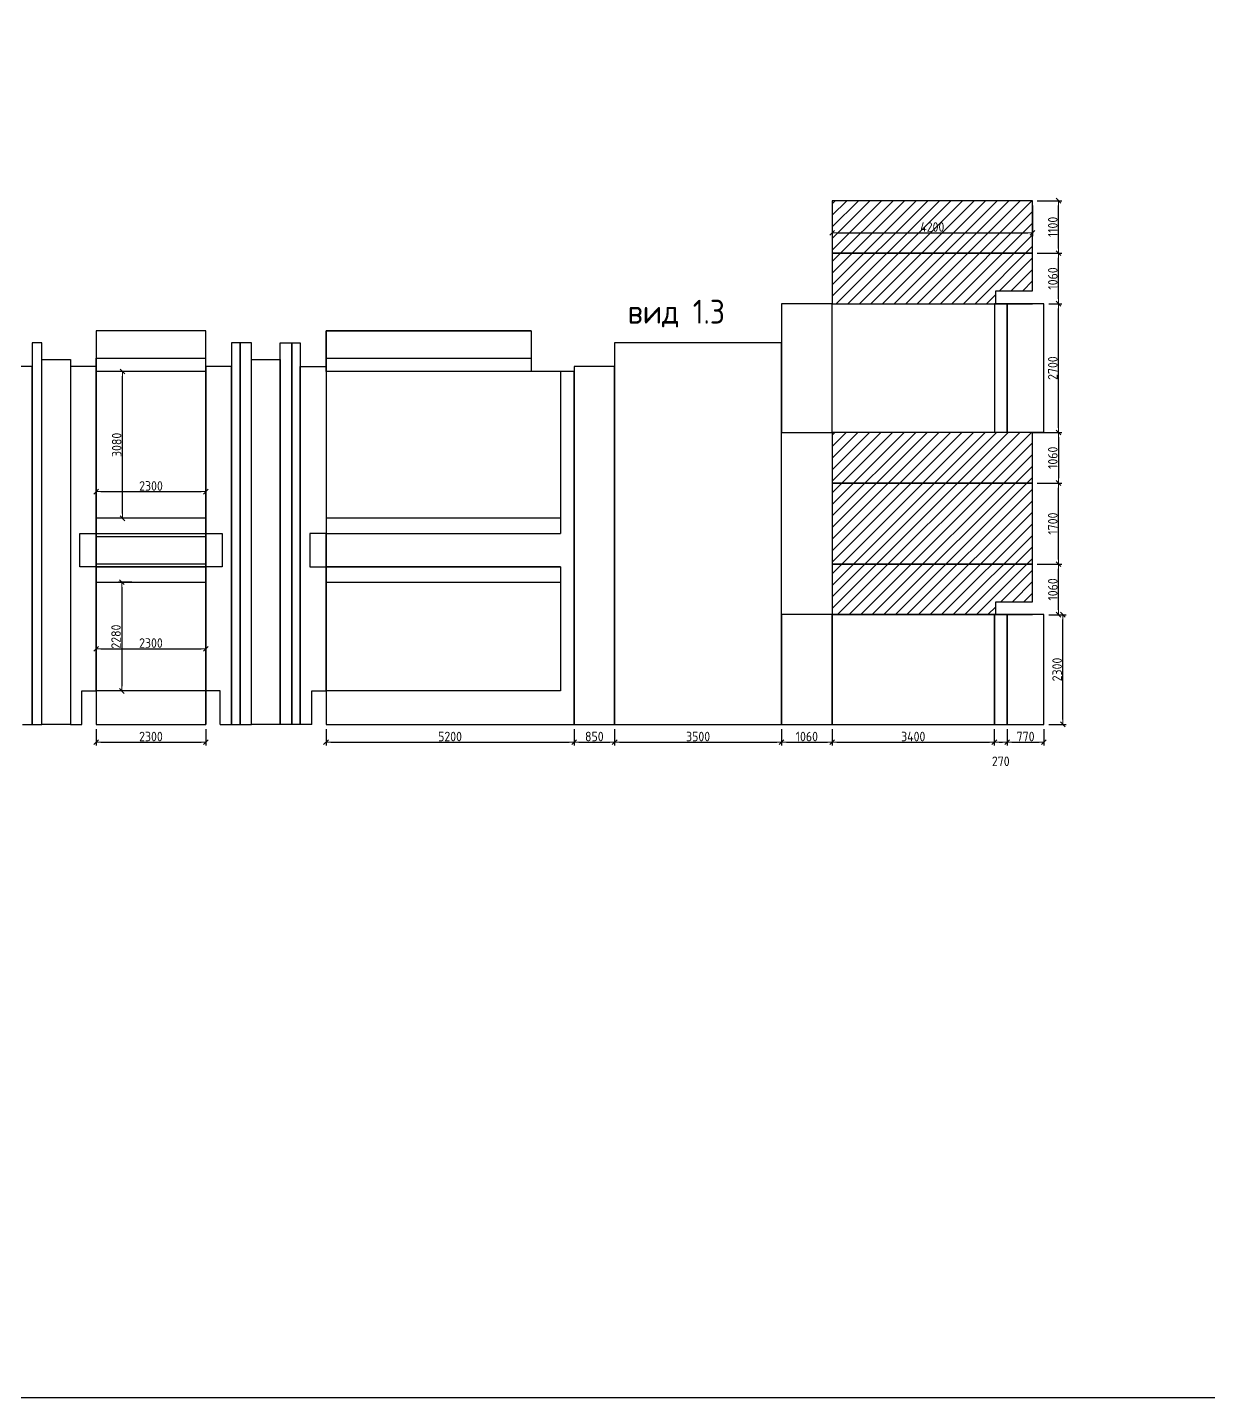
# Model space of a CAD drawing. Header units: millimetres. Extents: x 209 to 1046824, y -248937 to 510758.
# Drawn here: x 376949 to 401711, y 144021 to 172750 of the extents above; entities that cross this region are included whole.
import ezdxf

# ---------------------------------------------------------------- set-up
doc = ezdxf.new("R2010")
doc.units = ezdxf.units.MM
doc.layers.add('$AUDIT_BAD_LAYER1', color=7, linetype='Continuous')
doc.layers.add('Основные линии', color=7, linetype='Continuous', lineweight=30)
doc.layers.add('Размеры', color=7, linetype='Continuous', lineweight=15)
doc.styles.add('СПДС', font='isocpeur.ttf', dxfattribs={"width": 0.9})
doc.dimstyles.new('Размера А3', dxfattribs={"dimtxt": 200, "dimasz": 100, "dimexe": 70, "dimexo": 100, "dimgap": 20, "dimtad": 1, "dimdec": 0, "dimrnd": 10, "dimzin": 0, "dimdsep": 46, "dimtxsty": 'СПДС', "dimblk": 'ARROWHEAD_6', "dimcen": 1, "dimclrd": 256, "dimclre": 256, "dimclrt": 256, "dimazin": 0, "dimtfac": 1, "dimtdec": 0, "dimtmove": 2, "dimatfit": 3, "dimfxl": 1, "dimtolj": 1, "dimtzin": 0, "dimarcsym": 0})

# ---------------------------------------------------------------- blocks, each defined once
blk = doc.blocks.new('ARROWHEAD_6')
at = {"color": 0, "linetype": 'Continuous'}
for p, q in [((0, 0), (-1, 0)), ((-0.5, -0.5), (0.5, 0.5))]:
    blk.add_line(p, q, dxfattribs=at)
blk = doc.blocks.new('*D1417')
at = {"layer": 'Defpoints', "color": 0, "lineweight": 30, "transparency": 16777216}
for p in [(378390, 159507), (380689, 159722), (380689, 159507)]:
    blk.add_point(p, dxfattribs=at)
at = {"layer": 'Размеры', "lineweight": -2, "transparency": 16777216}
for p, q in [((378390, 159607), (378390, 159792)), ((380689, 159607), (380689, 159792)), ((378490, 159722), (380589, 159722))]:
    blk.add_line(p, q, dxfattribs=at)
at = {"layer": 'Размеры', "lineweight": -2, "transparency": 16777216, "xscale": 100, "yscale": 100, "zscale": 100, "rotation": 180}
blk.add_blockref('ARROWHEAD_6', (378390, 159722), dxfattribs=at)
at = {"layer": 'Размеры', "lineweight": -2, "transparency": 16777216, "xscale": 100, "yscale": 100, "zscale": 100}
blk.add_blockref('ARROWHEAD_6', (380689, 159722), dxfattribs=at)
at = {"layer": 'Размеры', "transparency": 16777216, "insert": (379539, 159842), "char_height": 200, "attachment_point": 5, "style": 'СПДС'}
blk.add_mtext('\\A1;2300', dxfattribs=at)
blk = doc.blocks.new('*D1418')
at = {"layer": 'Defpoints', "color": 0, "lineweight": 30, "transparency": 16777216}
for p in [(379240, 161117), (378927, 158837), (379240, 158837)]:
    blk.add_point(p, dxfattribs=at)
at = {"layer": 'Размеры', "lineweight": -2, "transparency": 16777216}
for p, q in [((379140, 161117), (378857, 161117)), ((378927, 161017), (378927, 158937)), ((379140, 158837), (378857, 158837))]:
    blk.add_line(p, q, dxfattribs=at)
at = {"layer": 'Размеры', "lineweight": -2, "transparency": 16777216, "xscale": 100, "yscale": 100, "zscale": 100}
for p, rotation in [((378927, 161117), 90), ((378927, 158837), 270)]:
    blk.add_blockref('ARROWHEAD_6', p, dxfattribs=dict(at, rotation=rotation))
at = {"layer": 'Размеры', "transparency": 16777216, "insert": (378807, 159977), "char_height": 200, "attachment_point": 5, "rotation": 90, "style": 'СПДС'}
blk.add_mtext('\\A1;2280', dxfattribs=at)
blk = doc.blocks.new('*D1419')
at = {"layer": 'Defpoints', "color": 0, "lineweight": 30, "transparency": 16777216}
for p in [(378391, 163306), (380689, 163306), (380689, 163016)]:
    blk.add_point(p, dxfattribs=at)
at = {"layer": 'Размеры', "lineweight": -2, "transparency": 16777216}
for p, q in [((378391, 163206), (378391, 162946)), ((380689, 163206), (380689, 162946)), ((378491, 163016), (380589, 163016))]:
    blk.add_line(p, q, dxfattribs=at)
at = {"layer": 'Размеры', "lineweight": -2, "transparency": 16777216, "xscale": 100, "yscale": 100, "zscale": 100, "rotation": 180}
blk.add_blockref('ARROWHEAD_6', (378391, 163016), dxfattribs=at)
at = {"layer": 'Размеры', "lineweight": -2, "transparency": 16777216, "xscale": 100, "yscale": 100, "zscale": 100}
blk.add_blockref('ARROWHEAD_6', (380689, 163016), dxfattribs=at)
at = {"layer": 'Размеры', "transparency": 16777216, "insert": (379540, 163136), "char_height": 200, "attachment_point": 5, "style": 'СПДС'}
blk.add_mtext('\\A1;2300', dxfattribs=at)
blk = doc.blocks.new('*D1420')
at = {"layer": 'Defpoints', "color": 0, "lineweight": 30, "transparency": 16777216}
for p in [(378941, 165537), (379241, 165537), (379241, 162457)]:
    blk.add_point(p, dxfattribs=at)
at = {"layer": 'Размеры', "lineweight": -2, "transparency": 16777216}
for p, q in [((379141, 165537), (378871, 165537)), ((378941, 162557), (378941, 165437)), ((379141, 162457), (378871, 162457))]:
    blk.add_line(p, q, dxfattribs=at)
at = {"layer": 'Размеры', "lineweight": -2, "transparency": 16777216, "xscale": 100, "yscale": 100, "zscale": 100}
for p, rotation in [((378941, 165537), 90), ((378941, 162457), 270)]:
    blk.add_blockref('ARROWHEAD_6', p, dxfattribs=dict(at, rotation=rotation))
at = {"layer": 'Размеры', "transparency": 16777216, "insert": (378821, 163997), "char_height": 200, "attachment_point": 5, "rotation": 90, "style": 'СПДС'}
blk.add_mtext('\\A1;3080', dxfattribs=at)
blk = doc.blocks.new('*D1427')
at = {"layer": 'Defpoints', "color": 0, "lineweight": 30, "transparency": 16777216}
for p in [(378389, 158137), (380689, 158137), (380689, 157762)]:
    blk.add_point(p, dxfattribs=at)
at = {"layer": 'Размеры', "lineweight": -2, "transparency": 16777216}
for p, q in [((378389, 158037), (378389, 157692)), ((380689, 158037), (380689, 157692)), ((378489, 157762), (380589, 157762))]:
    blk.add_line(p, q, dxfattribs=at)
at = {"layer": 'Размеры', "lineweight": -2, "transparency": 16777216, "xscale": 100, "yscale": 100, "zscale": 100, "rotation": 180}
blk.add_blockref('ARROWHEAD_6', (378389, 157762), dxfattribs=at)
at = {"layer": 'Размеры', "lineweight": -2, "transparency": 16777216, "xscale": 100, "yscale": 100, "zscale": 100}
blk.add_blockref('ARROWHEAD_6', (380689, 157762), dxfattribs=at)
at = {"layer": 'Размеры', "transparency": 16777216, "insert": (379539, 157882), "char_height": 200, "attachment_point": 5, "style": 'СПДС'}
blk.add_mtext('\\A1;2300', dxfattribs=at)
blk = doc.blocks.new('*D1428')
at = {"layer": 'Defpoints', "color": 0, "lineweight": 30, "transparency": 16777216}
for p in [(383209, 158137), (388409, 158137), (388409, 157762)]:
    blk.add_point(p, dxfattribs=at)
at = {"layer": 'Размеры', "lineweight": -2, "transparency": 16777216}
for p, q in [((383209, 158037), (383209, 157692)), ((388409, 158037), (388409, 157692)), ((383309, 157762), (388309, 157762))]:
    blk.add_line(p, q, dxfattribs=at)
at = {"layer": 'Размеры', "lineweight": -2, "transparency": 16777216, "xscale": 100, "yscale": 100, "zscale": 100, "rotation": 180}
blk.add_blockref('ARROWHEAD_6', (383209, 157762), dxfattribs=at)
at = {"layer": 'Размеры', "lineweight": -2, "transparency": 16777216, "xscale": 100, "yscale": 100, "zscale": 100}
blk.add_blockref('ARROWHEAD_6', (388409, 157762), dxfattribs=at)
at = {"layer": 'Размеры', "transparency": 16777216, "insert": (385809, 157882), "char_height": 200, "attachment_point": 5, "style": 'СПДС'}
blk.add_mtext('\\A1;5200', dxfattribs=at)
blk = doc.blocks.new('*D1761')
at = {"layer": 'Defpoints', "color": 0, "lineweight": 30, "transparency": 16777216}
for p in [(388409, 158137), (389259, 158137), (389259, 157762)]:
    blk.add_point(p, dxfattribs=at)
at = {"layer": 'Размеры', "lineweight": -2, "transparency": 16777216}
for p, q in [((388409, 158037), (388409, 157692)), ((389259, 158037), (389259, 157692)), ((388509, 157762), (389159, 157762))]:
    blk.add_line(p, q, dxfattribs=at)
at = {"layer": 'Размеры', "lineweight": -2, "transparency": 16777216, "xscale": 100, "yscale": 100, "zscale": 100, "rotation": 180}
blk.add_blockref('ARROWHEAD_6', (388409, 157762), dxfattribs=at)
at = {"layer": 'Размеры', "lineweight": -2, "transparency": 16777216, "xscale": 100, "yscale": 100, "zscale": 100}
blk.add_blockref('ARROWHEAD_6', (389259, 157762), dxfattribs=at)
at = {"layer": 'Размеры', "transparency": 16777216, "insert": (388834, 157882), "char_height": 200, "attachment_point": 5, "style": 'СПДС'}
blk.add_mtext('\\A1;850', dxfattribs=at)
blk = doc.blocks.new('*D1762')
at = {"layer": 'Defpoints', "color": 0, "lineweight": 30, "transparency": 16777216}
for p in [(389259, 158137), (392759, 158137), (392759, 157762)]:
    blk.add_point(p, dxfattribs=at)
at = {"layer": 'Размеры', "lineweight": -2, "transparency": 16777216}
for p, q in [((389259, 158037), (389259, 157692)), ((392759, 158037), (392759, 157692)), ((389359, 157762), (392659, 157762))]:
    blk.add_line(p, q, dxfattribs=at)
at = {"layer": 'Размеры', "lineweight": -2, "transparency": 16777216, "xscale": 100, "yscale": 100, "zscale": 100, "rotation": 180}
blk.add_blockref('ARROWHEAD_6', (389259, 157762), dxfattribs=at)
at = {"layer": 'Размеры', "lineweight": -2, "transparency": 16777216, "xscale": 100, "yscale": 100, "zscale": 100}
blk.add_blockref('ARROWHEAD_6', (392759, 157762), dxfattribs=at)
at = {"layer": 'Размеры', "transparency": 16777216, "insert": (391009, 157882), "char_height": 200, "attachment_point": 5, "style": 'СПДС'}
blk.add_mtext('\\A1;3500', dxfattribs=at)
blk = doc.blocks.new('*D1763')
at = {"layer": 'Defpoints', "color": 0, "lineweight": 30, "transparency": 16777216}
for p in [(392759, 158137), (393819, 158137), (393819, 157762)]:
    blk.add_point(p, dxfattribs=at)
at = {"layer": 'Размеры', "lineweight": -2, "transparency": 16777216}
for p, q in [((392759, 158037), (392759, 157692)), ((393819, 158037), (393819, 157692)), ((392859, 157762), (393719, 157762))]:
    blk.add_line(p, q, dxfattribs=at)
at = {"layer": 'Размеры', "lineweight": -2, "transparency": 16777216, "xscale": 100, "yscale": 100, "zscale": 100, "rotation": 180}
blk.add_blockref('ARROWHEAD_6', (392759, 157762), dxfattribs=at)
at = {"layer": 'Размеры', "lineweight": -2, "transparency": 16777216, "xscale": 100, "yscale": 100, "zscale": 100}
blk.add_blockref('ARROWHEAD_6', (393819, 157762), dxfattribs=at)
at = {"layer": 'Размеры', "transparency": 16777216, "insert": (393289, 157882), "char_height": 200, "attachment_point": 5, "style": 'СПДС'}
blk.add_mtext('\\A1;1060', dxfattribs=at)
blk = doc.blocks.new('*D1764')
at = {"layer": 'Defpoints', "color": 0, "lineweight": 30, "transparency": 16777216}
for p in [(393819, 158137), (397219, 158137), (397219, 157762)]:
    blk.add_point(p, dxfattribs=at)
at = {"layer": 'Размеры', "lineweight": -2, "transparency": 16777216}
for p, q in [((393819, 158037), (393819, 157692)), ((397219, 158037), (397219, 157692)), ((393919, 157762), (397119, 157762))]:
    blk.add_line(p, q, dxfattribs=at)
at = {"layer": 'Размеры', "lineweight": -2, "transparency": 16777216, "xscale": 100, "yscale": 100, "zscale": 100, "rotation": 180}
blk.add_blockref('ARROWHEAD_6', (393819, 157762), dxfattribs=at)
at = {"layer": 'Размеры', "lineweight": -2, "transparency": 16777216, "xscale": 100, "yscale": 100, "zscale": 100}
blk.add_blockref('ARROWHEAD_6', (397219, 157762), dxfattribs=at)
at = {"layer": 'Размеры', "transparency": 16777216, "insert": (395519, 157882), "char_height": 200, "attachment_point": 5, "style": 'СПДС'}
blk.add_mtext('\\A1;3400', dxfattribs=at)
blk = doc.blocks.new('*D1765')
at = {"layer": 'Defpoints', "color": 0, "lineweight": 30, "transparency": 16777216}
for p in [(397219, 158137), (397489, 158137), (397489, 157762)]:
    blk.add_point(p, dxfattribs=at)
at = {"layer": 'Размеры', "lineweight": -2, "transparency": 16777216}
for p, q in [((397219, 158037), (397219, 157692)), ((397489, 158037), (397489, 157692)), ((397319, 157762), (397389, 157762))]:
    blk.add_line(p, q, dxfattribs=at)
at = {"layer": 'Размеры', "lineweight": -2, "transparency": 16777216, "xscale": 100, "yscale": 100, "zscale": 100, "rotation": 180}
blk.add_blockref('ARROWHEAD_6', (397219, 157762), dxfattribs=at)
at = {"layer": 'Размеры', "lineweight": -2, "transparency": 16777216, "xscale": 100, "yscale": 100, "zscale": 100}
blk.add_blockref('ARROWHEAD_6', (397489, 157762), dxfattribs=at)
at = {"layer": 'Размеры', "transparency": 16777216, "insert": (397354, 157362), "char_height": 200, "attachment_point": 5, "style": 'СПДС'}
blk.add_mtext('\\A1;270', dxfattribs=at)
blk = doc.blocks.new('*D1766')
at = {"layer": 'Defpoints', "color": 0, "lineweight": 30, "transparency": 16777216}
for p in [(397489, 158137), (398259, 158137), (398259, 157762)]:
    blk.add_point(p, dxfattribs=at)
at = {"layer": 'Размеры', "lineweight": -2, "transparency": 16777216}
for p, q in [((397489, 158037), (397489, 157692)), ((398259, 158037), (398259, 157692)), ((397589, 157762), (398159, 157762))]:
    blk.add_line(p, q, dxfattribs=at)
at = {"layer": 'Размеры', "lineweight": -2, "transparency": 16777216, "xscale": 100, "yscale": 100, "zscale": 100, "rotation": 180}
blk.add_blockref('ARROWHEAD_6', (397489, 157762), dxfattribs=at)
at = {"layer": 'Размеры', "lineweight": -2, "transparency": 16777216, "xscale": 100, "yscale": 100, "zscale": 100}
blk.add_blockref('ARROWHEAD_6', (398259, 157762), dxfattribs=at)
at = {"layer": 'Размеры', "transparency": 16777216, "insert": (397874, 157882), "char_height": 200, "attachment_point": 5, "style": 'СПДС'}
blk.add_mtext('\\A1;770', dxfattribs=at)
blk = doc.blocks.new('*D1767')
at = {"layer": 'Defpoints', "color": 0, "lineweight": 30, "transparency": 16777216}
for p in [(398259, 160437), (398655, 160437), (398259, 158137)]:
    blk.add_point(p, dxfattribs=at)
at = {"layer": 'Размеры', "lineweight": -2, "transparency": 16777216}
for p, q in [((398359, 160437), (398725, 160437)), ((398655, 158237), (398655, 160337)), ((398359, 158137), (398725, 158137))]:
    blk.add_line(p, q, dxfattribs=at)
at = {"layer": 'Размеры', "lineweight": -2, "transparency": 16777216, "xscale": 100, "yscale": 100, "zscale": 100}
for p, rotation in [((398655, 160437), 90), ((398655, 158137), 270)]:
    blk.add_blockref('ARROWHEAD_6', p, dxfattribs=dict(at, rotation=rotation))
at = {"layer": 'Размеры', "transparency": 16777216, "insert": (398535, 159287), "char_height": 200, "attachment_point": 5, "rotation": 90, "style": 'СПДС'}
blk.add_mtext('\\A1;2300', dxfattribs=at)
blk = doc.blocks.new('*D1768')
at = {"layer": 'Defpoints', "color": 0, "lineweight": 30, "transparency": 16777216}
for p in [(398259, 166957), (398565, 166957), (398259, 164257)]:
    blk.add_point(p, dxfattribs=at)
at = {"layer": 'Размеры', "lineweight": -2, "transparency": 16777216}
for p, q in [((398359, 166957), (398635, 166957)), ((398565, 164357), (398565, 166857)), ((398359, 164257), (398635, 164257))]:
    blk.add_line(p, q, dxfattribs=at)
at = {"layer": 'Размеры', "lineweight": -2, "transparency": 16777216, "xscale": 100, "yscale": 100, "zscale": 100}
for p, rotation in [((398565, 166957), 90), ((398565, 164257), 270)]:
    blk.add_blockref('ARROWHEAD_6', p, dxfattribs=dict(at, rotation=rotation))
at = {"layer": 'Размеры', "transparency": 16777216, "insert": (398445, 165607), "char_height": 200, "attachment_point": 5, "rotation": 90, "style": 'СПДС'}
blk.add_mtext('\\A1;2700', dxfattribs=at)
blk = doc.blocks.new('*D1769')
at = {"layer": 'Defpoints', "color": 0, "lineweight": 30, "transparency": 16777216}
for p in [(393819, 169117), (398019, 169117), (398019, 168445)]:
    blk.add_point(p, dxfattribs=at)
at = {"layer": 'Размеры', "lineweight": -2, "transparency": 16777216}
for p, q in [((393819, 169017), (393819, 168375)), ((398019, 169017), (398019, 168375)), ((393919, 168445), (397919, 168445))]:
    blk.add_line(p, q, dxfattribs=at)
at = {"layer": 'Размеры', "lineweight": -2, "transparency": 16777216, "xscale": 100, "yscale": 100, "zscale": 100, "rotation": 180}
blk.add_blockref('ARROWHEAD_6', (393819, 168445), dxfattribs=at)
at = {"layer": 'Размеры', "lineweight": -2, "transparency": 16777216, "xscale": 100, "yscale": 100, "zscale": 100}
blk.add_blockref('ARROWHEAD_6', (398019, 168445), dxfattribs=at)
at = {"layer": 'Размеры', "transparency": 16777216, "insert": (395919, 168565), "char_height": 200, "attachment_point": 5, "style": 'СПДС'}
blk.add_mtext('\\A1;4200', dxfattribs=at)
blk = doc.blocks.new('*D1770')
at = {"layer": 'Defpoints', "color": 0, "lineweight": 30, "transparency": 16777216}
for p in [(398019, 169117), (398565, 169117), (398019, 168017)]:
    blk.add_point(p, dxfattribs=at)
at = {"layer": 'Размеры', "lineweight": -2, "transparency": 16777216}
for p, q in [((398119, 169117), (398635, 169117)), ((398565, 168117), (398565, 169017)), ((398119, 168017), (398635, 168017))]:
    blk.add_line(p, q, dxfattribs=at)
at = {"layer": 'Размеры', "lineweight": -2, "transparency": 16777216, "xscale": 100, "yscale": 100, "zscale": 100}
for p, rotation in [((398565, 169117), 90), ((398565, 168017), 270)]:
    blk.add_blockref('ARROWHEAD_6', p, dxfattribs=dict(at, rotation=rotation))
at = {"layer": 'Размеры', "transparency": 16777216, "insert": (398445, 168567), "char_height": 200, "attachment_point": 5, "rotation": 90, "style": 'СПДС'}
blk.add_mtext('\\A1;1100', dxfattribs=at)
blk = doc.blocks.new('*D1771')
at = {"layer": 'Defpoints', "color": 0, "lineweight": 30, "transparency": 16777216}
for p in [(398019, 168017), (398565, 168017), (398259, 166957)]:
    blk.add_point(p, dxfattribs=at)
at = {"layer": 'Размеры', "lineweight": -2, "transparency": 16777216}
for p, q in [((398119, 168017), (398635, 168017)), ((398565, 167057), (398565, 167917)), ((398359, 166957), (398635, 166957))]:
    blk.add_line(p, q, dxfattribs=at)
at = {"layer": 'Размеры', "lineweight": -2, "transparency": 16777216, "xscale": 100, "yscale": 100, "zscale": 100}
for p, rotation in [((398565, 168017), 90), ((398565, 166957), 270)]:
    blk.add_blockref('ARROWHEAD_6', p, dxfattribs=dict(at, rotation=rotation))
at = {"layer": 'Размеры', "transparency": 16777216, "insert": (398445, 167487), "char_height": 200, "attachment_point": 5, "rotation": 90, "style": 'СПДС'}
blk.add_mtext('\\A1;1060', dxfattribs=at)
blk = doc.blocks.new('*D1772')
at = {"layer": 'Defpoints', "color": 0, "lineweight": 30, "transparency": 16777216}
for p in [(398019, 164257), (398019, 163197), (398565, 163197)]:
    blk.add_point(p, dxfattribs=at)
at = {"layer": 'Размеры', "lineweight": -2, "transparency": 16777216}
for p, q in [((398119, 164257), (398635, 164257)), ((398565, 164157), (398565, 163297)), ((398119, 163197), (398635, 163197))]:
    blk.add_line(p, q, dxfattribs=at)
at = {"layer": 'Размеры', "lineweight": -2, "transparency": 16777216, "xscale": 100, "yscale": 100, "zscale": 100}
for p, rotation in [((398565, 164257), 90), ((398565, 163197), 270)]:
    blk.add_blockref('ARROWHEAD_6', p, dxfattribs=dict(at, rotation=rotation))
at = {"layer": 'Размеры', "transparency": 16777216, "insert": (398445, 163727), "char_height": 200, "attachment_point": 5, "rotation": 90, "style": 'СПДС'}
blk.add_mtext('\\A1;1060', dxfattribs=at)
blk = doc.blocks.new('*D1773')
at = {"layer": 'Defpoints', "color": 0, "lineweight": 30, "transparency": 16777216}
for p in [(398019, 163197), (398565, 163197), (398019, 161497)]:
    blk.add_point(p, dxfattribs=at)
at = {"layer": 'Размеры', "lineweight": -2, "transparency": 16777216}
for p, q in [((398119, 163197), (398635, 163197)), ((398565, 161597), (398565, 163097)), ((398119, 161497), (398635, 161497))]:
    blk.add_line(p, q, dxfattribs=at)
at = {"layer": 'Размеры', "lineweight": -2, "transparency": 16777216, "xscale": 100, "yscale": 100, "zscale": 100}
for p, rotation in [((398565, 163197), 90), ((398565, 161497), 270)]:
    blk.add_blockref('ARROWHEAD_6', p, dxfattribs=dict(at, rotation=rotation))
at = {"layer": 'Размеры', "transparency": 16777216, "insert": (398445, 162347), "char_height": 200, "attachment_point": 5, "rotation": 90, "style": 'СПДС'}
blk.add_mtext('\\A1;1700', dxfattribs=at)
blk = doc.blocks.new('*D1774')
at = {"layer": 'Defpoints', "color": 0, "lineweight": 30, "transparency": 16777216}
for p in [(398019, 161497), (398565, 161497), (398259, 160437)]:
    blk.add_point(p, dxfattribs=at)
at = {"layer": 'Размеры', "lineweight": -2, "transparency": 16777216}
for p, q in [((398119, 161497), (398635, 161497)), ((398565, 160537), (398565, 161397)), ((398359, 160437), (398635, 160437))]:
    blk.add_line(p, q, dxfattribs=at)
at = {"layer": 'Размеры', "lineweight": -2, "transparency": 16777216, "xscale": 100, "yscale": 100, "zscale": 100}
for p, rotation in [((398565, 161497), 90), ((398565, 160437), 270)]:
    blk.add_blockref('ARROWHEAD_6', p, dxfattribs=dict(at, rotation=rotation))
at = {"layer": 'Размеры', "transparency": 16777216, "insert": (398445, 160967), "char_height": 200, "attachment_point": 5, "rotation": 90, "style": 'СПДС'}
blk.add_mtext('\\A1;1060', dxfattribs=at)

msp = doc.modelspace()

# ---------------------------------------------------------------- hatches: boundary and pattern name
at = {"layer": '$AUDIT_BAD_LAYER1', "true_color": 0xf26722, "transparency": 33554559}
h = msp.add_hatch(dxfattribs=at)
h.set_pattern_fill('ANSI31', color=30, scale=54)
h.paths.add_polyline_path([(360387.6, 157017.7), (359657.6, 157017.7), (359657.6, 156427.7), (360387.6, 156427.7)])
h.paths.add_polyline_path([(359657.6, 157017.7), (359427.6, 157017.7), (359427.6, 156427.7), (359657.6, 156427.7)])
h.paths.add_polyline_path([(359427.6, 157017.7), (358987.6, 157017.7), (358987.6, 156427.7), (359427.6, 156427.7)])
h.paths.add_polyline_path([(360547.6, 157445.6), (360547.6, 157885.6), (360425, 157885.6), (360425, 157685.6), (360205, 157685.6), (360205, 157445.6), (359655, 157445.6), (359655, 157885.6), (359495, 157885.6), (359495, 157445.6), (359657.6, 157282.9), (360385, 157282.9)])
h.paths.add_polyline_path([(398019.3, 161497.1), (393819.3, 161497.1), (393819.3, 160437.1), (397249.3, 160437.1), (397249.3, 160707.1), (398019.3, 160707.1)])
h.paths.add_polyline_path([(398019.3, 163197.1), (393819.3, 163197.1), (393819.3, 161497.1), (398019.3, 161497.1)])
h.paths.add_polyline_path([(398019.3, 164257.1), (393819.3, 164257.1), (393819.3, 163197.1), (398019.3, 163197.1)])
h.paths.add_polyline_path([(397249.3, 167227.1), (398019.3, 167227.1), (398019.3, 168017.1), (393819.3, 168017.1), (393819.3, 166957.1), (397249.3, 166957.1)])
h.paths.add_polyline_path([(398019.3, 169117.1), (393819.3, 169117.1), (393819.3, 168017.1), (398019.3, 168017.1)])

# ---------------------------------------------------------------- linework, layer by layer
at = {"layer": '$AUDIT_BAD_LAYER1'}
msp.add_lwpolyline([(378389.3, 162074.7), (380689.3, 162074.7), (380689.3, 161495.5), (378389.3, 161495.5)], close=True, dxfattribs=at)
msp.add_lwpolyline([(26995.2, 144021), (517179.4, 144021), (517179.4, 504101.2), (26995.2, 504101.2)], close=True)
at = {"layer": 'Основные линии'}
for p, q in [((397489.3, 166957.1), (397219.3, 166957.1)), ((397219.3, 166957.1), (397219.3, 164257.1)), ((397489.3, 164257.1), (397489.3, 166957.1)), ((398259.3, 166957.1), (397489.3, 166957.1)), ((397489.3, 166957.1), (397489.3, 164257.1)), ((398259.3, 164257.1), (398259.3, 166957.1))]:
    msp.add_line(p, q, dxfattribs=at)
for points in [[(393819.3, 168017.1), (398019.3, 168017.1), (398019.3, 169117.1), (393819.3, 169117.1)], [(392759.3, 164257.1), (393819.3, 164257.1), (393819.3, 166957.1), (392759.3, 166957.1)], [(383209.3, 166387.1), (387509.3, 166387.1), (387509.3, 165537.1), (383209.3, 165537.1)], [(377049.3, 158137.1), (377249.3, 158137.1), (377249.3, 166137.1), (377049.3, 166137.1)], [(381229.3, 158137.1), (381409.3, 158137.1), (381409.3, 166137.1), (381229.3, 166137.1)], [(381409.3, 158137.1), (381649.3, 158137.1), (381649.3, 166137.1), (381409.3, 166137.1)], [(382489.3, 158137.1), (382249.3, 158137.1), (382249.3, 166137.1), (382489.3, 166137.1)], [(382669.3, 158137.1), (382489.3, 158137.1), (382489.3, 166137.1), (382669.3, 166137.1)], [(389259.3, 158137.1), (392759.3, 158137.1), (392759.3, 166137.1), (389259.3, 166137.1)], [(377249.3, 165787.1), (377849.3, 165787.1), (377849.3, 158137.1), (377249.3, 158137.1)], [(381649.3, 165787.1), (382249.3, 165787.1), (382249.3, 158137.1), (381649.3, 158137.1)], [(388409.3, 158137.1), (389259.3, 158137.1), (389259.3, 165637.1), (388409.3, 165637.1)], [(393819.3, 163197.1), (398019.3, 163197.1), (398019.3, 164257.1), (393819.3, 164257.1)], [(398019.3, 164257.1), (398259.3, 164257.1), (398259.3, 164257.1), (398019.3, 164257.1)], [(393819.3, 161497.1), (398019.3, 161497.1), (398019.3, 163197.1), (393819.3, 163197.1)], [(378049.3, 162137.1), (378389.3, 162137.1), (378389.3, 161437.1), (378049.3, 161437.1)], [(380689.3, 162137.1), (381029.3, 162137.1), (381029.3, 161437.1), (380689.3, 161437.1)], [(383209.3, 162137.1), (382869.3, 162137.1), (382869.3, 161437.1), (383209.3, 161437.1)], [(392759.3, 158137.1), (393819.3, 158137.1), (393819.3, 160437.1), (392759.3, 160437.1)], [(393819.3, 158137.1), (397219.3, 158137.1), (397219.3, 160437.1), (393819.3, 160437.1)], [(397219.3, 158137.1), (397489.3, 158137.1), (397489.3, 160437.1), (397219.3, 160437.1)], [(397489.3, 158137.1), (398259.3, 158137.1), (398259.3, 160437.1), (397489.3, 160437.1)]]:
    msp.add_lwpolyline(points, close=True, dxfattribs=at)
for points in [[(398019.3, 167227.1), (398019.3, 168017.1), (393819.3, 168017.1), (393819.3, 166957.1), (398019.3, 166957.1)], [(398019.3, 166957.1), (397249.3, 166957.1), (397249.3, 167227.1), (398019.3, 167227.1)], [(380689.3, 166387.1), (378389.3, 166387.1), (378389.3, 158137.1), (380689.3, 158137.1)], [(378389.3, 158137.1), (380689.3, 158137.1), (380689.3, 166387.1)], [(387509.3, 166387.1), (383209.3, 166387.1), (383209.3, 158137.1), (388409.3, 158137.1), (388409.3, 165537.1)], [(385509.3, 166387.1), (383209.3, 166387.1), (383209.3, 158137.1), (385509.3, 158137.1)], [(380689.3, 165537.1), (378389.3, 165537.1), (378389.3, 165818.1), (380689.3, 165818.1)], [(388409.3, 165537.1), (383209.3, 165537.1), (383209.3, 165818.1), (387509.3, 165818.1)], [(376849.3, 158137.1), (377049.3, 158137.1), (377049.3, 165637.1), (376509.3, 165637.1), (376509.3, 158137.1)], [(378389.3, 158837.1), (378389.3, 165637.1), (377849.3, 165637.1), (377849.3, 158137.1)], [(380689.3, 165537.1), (378389.3, 165537.1), (378389.3, 162137.1), (380689.3, 162137.1)], [(380989.3, 158137.1), (381229.3, 158137.1), (381229.3, 165637.1), (380689.3, 165637.1), (380689.3, 158137.1)], [(382909.3, 158137.1), (382669.3, 158137.1), (382669.3, 165637.1), (383209.3, 165637.1), (383209.3, 158137.1)], [(388409.3, 165537.1), (383209.3, 165537.1), (383209.3, 162137.1), (388126, 162137.1)], [(388126, 165537.1), (388126, 162137.1)], [(388409.3, 158837.1), (388409.3, 165537.1)], [(380689.3, 162457.1), (378389.3, 162457.1), (378389.3, 162137.1), (380689.3, 162137.1)], [(388126, 162457.1), (383209.3, 162457.1), (383209.3, 162137.1), (388126, 162137.1)], [(378639.3, 162137.1), (380689.3, 162137.1)], [(383459.3, 162137.1), (388126, 162137.1)], [(398019.3, 160707.1), (398019.3, 161497.1), (393819.3, 161497.1), (393819.3, 160437.1), (398019.3, 160437.1)], [(380689.3, 158837.1), (378389.3, 158837.1), (378389.3, 161437.1), (380689.3, 161437.1)], [(380689.3, 161437.1), (378389.3, 161437.1), (378389.3, 161117.1), (380689.3, 161117.1)], [(380689.3, 161437.1), (378639.3, 161437.1)], [(388126, 158837.1), (383209.3, 158837.1), (383209.3, 161437.1), (388126, 161437.1)], [(388126, 161437.1), (383209.3, 161437.1), (383209.3, 161117.1), (388126, 161117.1)], [(388126, 161437.1), (383459.3, 161437.1)], [(388126, 161437.1), (388126, 158837.1)], [(398019.3, 160437.1), (397249.3, 160437.1), (397249.3, 160707.1), (398019.3, 160707.1)], [(378089.3, 158137.1), (378089.3, 158837.1), (378389.3, 158837.1)], [(380989.3, 158137.1), (380989.3, 158837.1), (380689.3, 158837.1)], [(382909.3, 158137.1), (382909.3, 158837.1), (383209.3, 158837.1)], [(377849.3, 158137.1), (378089.3, 158137.1)]]:
    msp.add_lwpolyline(points, dxfattribs=at)

# ---------------------------------------------------------------- texts
at = {"layer": 'Основные линии', "insert": (389533.8, 167039.9), "char_height": 500, "attachment_point": 1, "style": 'СПДС'}
msp.add_mtext_dynamic_manual_height_columns('вид 1.3', width=3371.815, gutter_width=1678.4, heights=[0], dxfattribs=at)

# ---------------------------------------------------------------- dimensions: what is measured, and where the dimension line sits
at = {"layer": 'Размеры'}
for base, p1, p2, picture, middle in [((398019.3, 168445.4), (393819.3, 169117.1), (398019.3, 169117.1), '*D1769', (395919.3, 168565.4)), ((380689.3, 163016.5), (378391.2, 163305.7), (380689.3, 163305.7), '*D1419', (379540.2, 163136.5)), ((380689.3, 159722.2), (378389.6, 159507.1), (380689.3, 159507.1), '*D1417', (379539.4, 159842.2)), ((380689.3, 157762.3), (378389.3, 158137.1), (380689.3, 158137.1), '*D1427', (379539.3, 157882.3)), ((388409.3, 157762.3), (383209.3, 158137.1), (388409.3, 158137.1), '*D1428', (385809.3, 157882.3)), ((389259.3, 157762.3), (388409.3, 158137.1), (389259.3, 158137.1), '*D1761', (388834.3, 157882.3)), ((392759.3, 157762.3), (389259.3, 158137.1), (392759.3, 158137.1), '*D1762', (391009.3, 157882.3)), ((393819.3, 157762.3), (392759.3, 158137.1), (393819.3, 158137.1), '*D1763', (393289.3, 157882.3)), ((397219.3, 157762.3), (393819.3, 158137.1), (397219.3, 158137.1), '*D1764', (395519.3, 157882.3)), ((397489.3, 157762.3), (397219.3, 158137.1), (397489.3, 158137.1), '*D1765', (397354.3, 157362.3)), ((398259.3, 157762.3), (397489.3, 158137.1), (398259.3, 158137.1), '*D1766', (397874.3, 157882.3))]:
    dim = msp.add_linear_dim(base=base, p1=p1, p2=p2, dimstyle='Размера А3', dxfattribs=at)
    dim.commit()
    dim.dimension.update_dxf_attribs({"geometry": picture, "text_midpoint": middle})
for base, p1, p2, picture, middle in [((398565.1, 169117.1), (398019.3, 168017.1), (398019.3, 169117.1), '*D1770', (398445.1, 168567.1)), ((398565.1, 168017.1), (398259.3, 166957.1), (398019.3, 168017.1), '*D1771', (398445.1, 167487.1)), ((398565.1, 166957.1), (398259.3, 164257.1), (398259.3, 166957.1), '*D1768', (398445.1, 165607.1)), ((378941.5, 165537.1), (379241.2, 162457.1), (379241.2, 165537.1), '*D1420', (378821.5, 163997.1)), ((398565.1, 163197.1), (398019.3, 164257.1), (398019.3, 163197.1), '*D1772', (398445.1, 163727.1)), ((398565.1, 163197.1), (398019.3, 161497.1), (398019.3, 163197.1), '*D1773', (398445.1, 162347.1)), ((398565.1, 161497.1), (398259.3, 160437.1), (398019.3, 161497.1), '*D1774', (398445.1, 160967.1)), ((378926.6, 158837.1), (379239.6, 161117.1), (379239.6, 158837.1), '*D1418', (378806.6, 159977.1)), ((398655.3, 160437.1), (398259.3, 158137.1), (398259.3, 160437.1), '*D1767', (398535.3, 159287.1))]:
    dim = msp.add_linear_dim(base=base, p1=p1, p2=p2, angle=90, dimstyle='Размера А3', dxfattribs=at)
    dim.commit()
    dim.dimension.update_dxf_attribs({"geometry": picture, "text_midpoint": middle})

doc.saveas('drawing.dxf')
